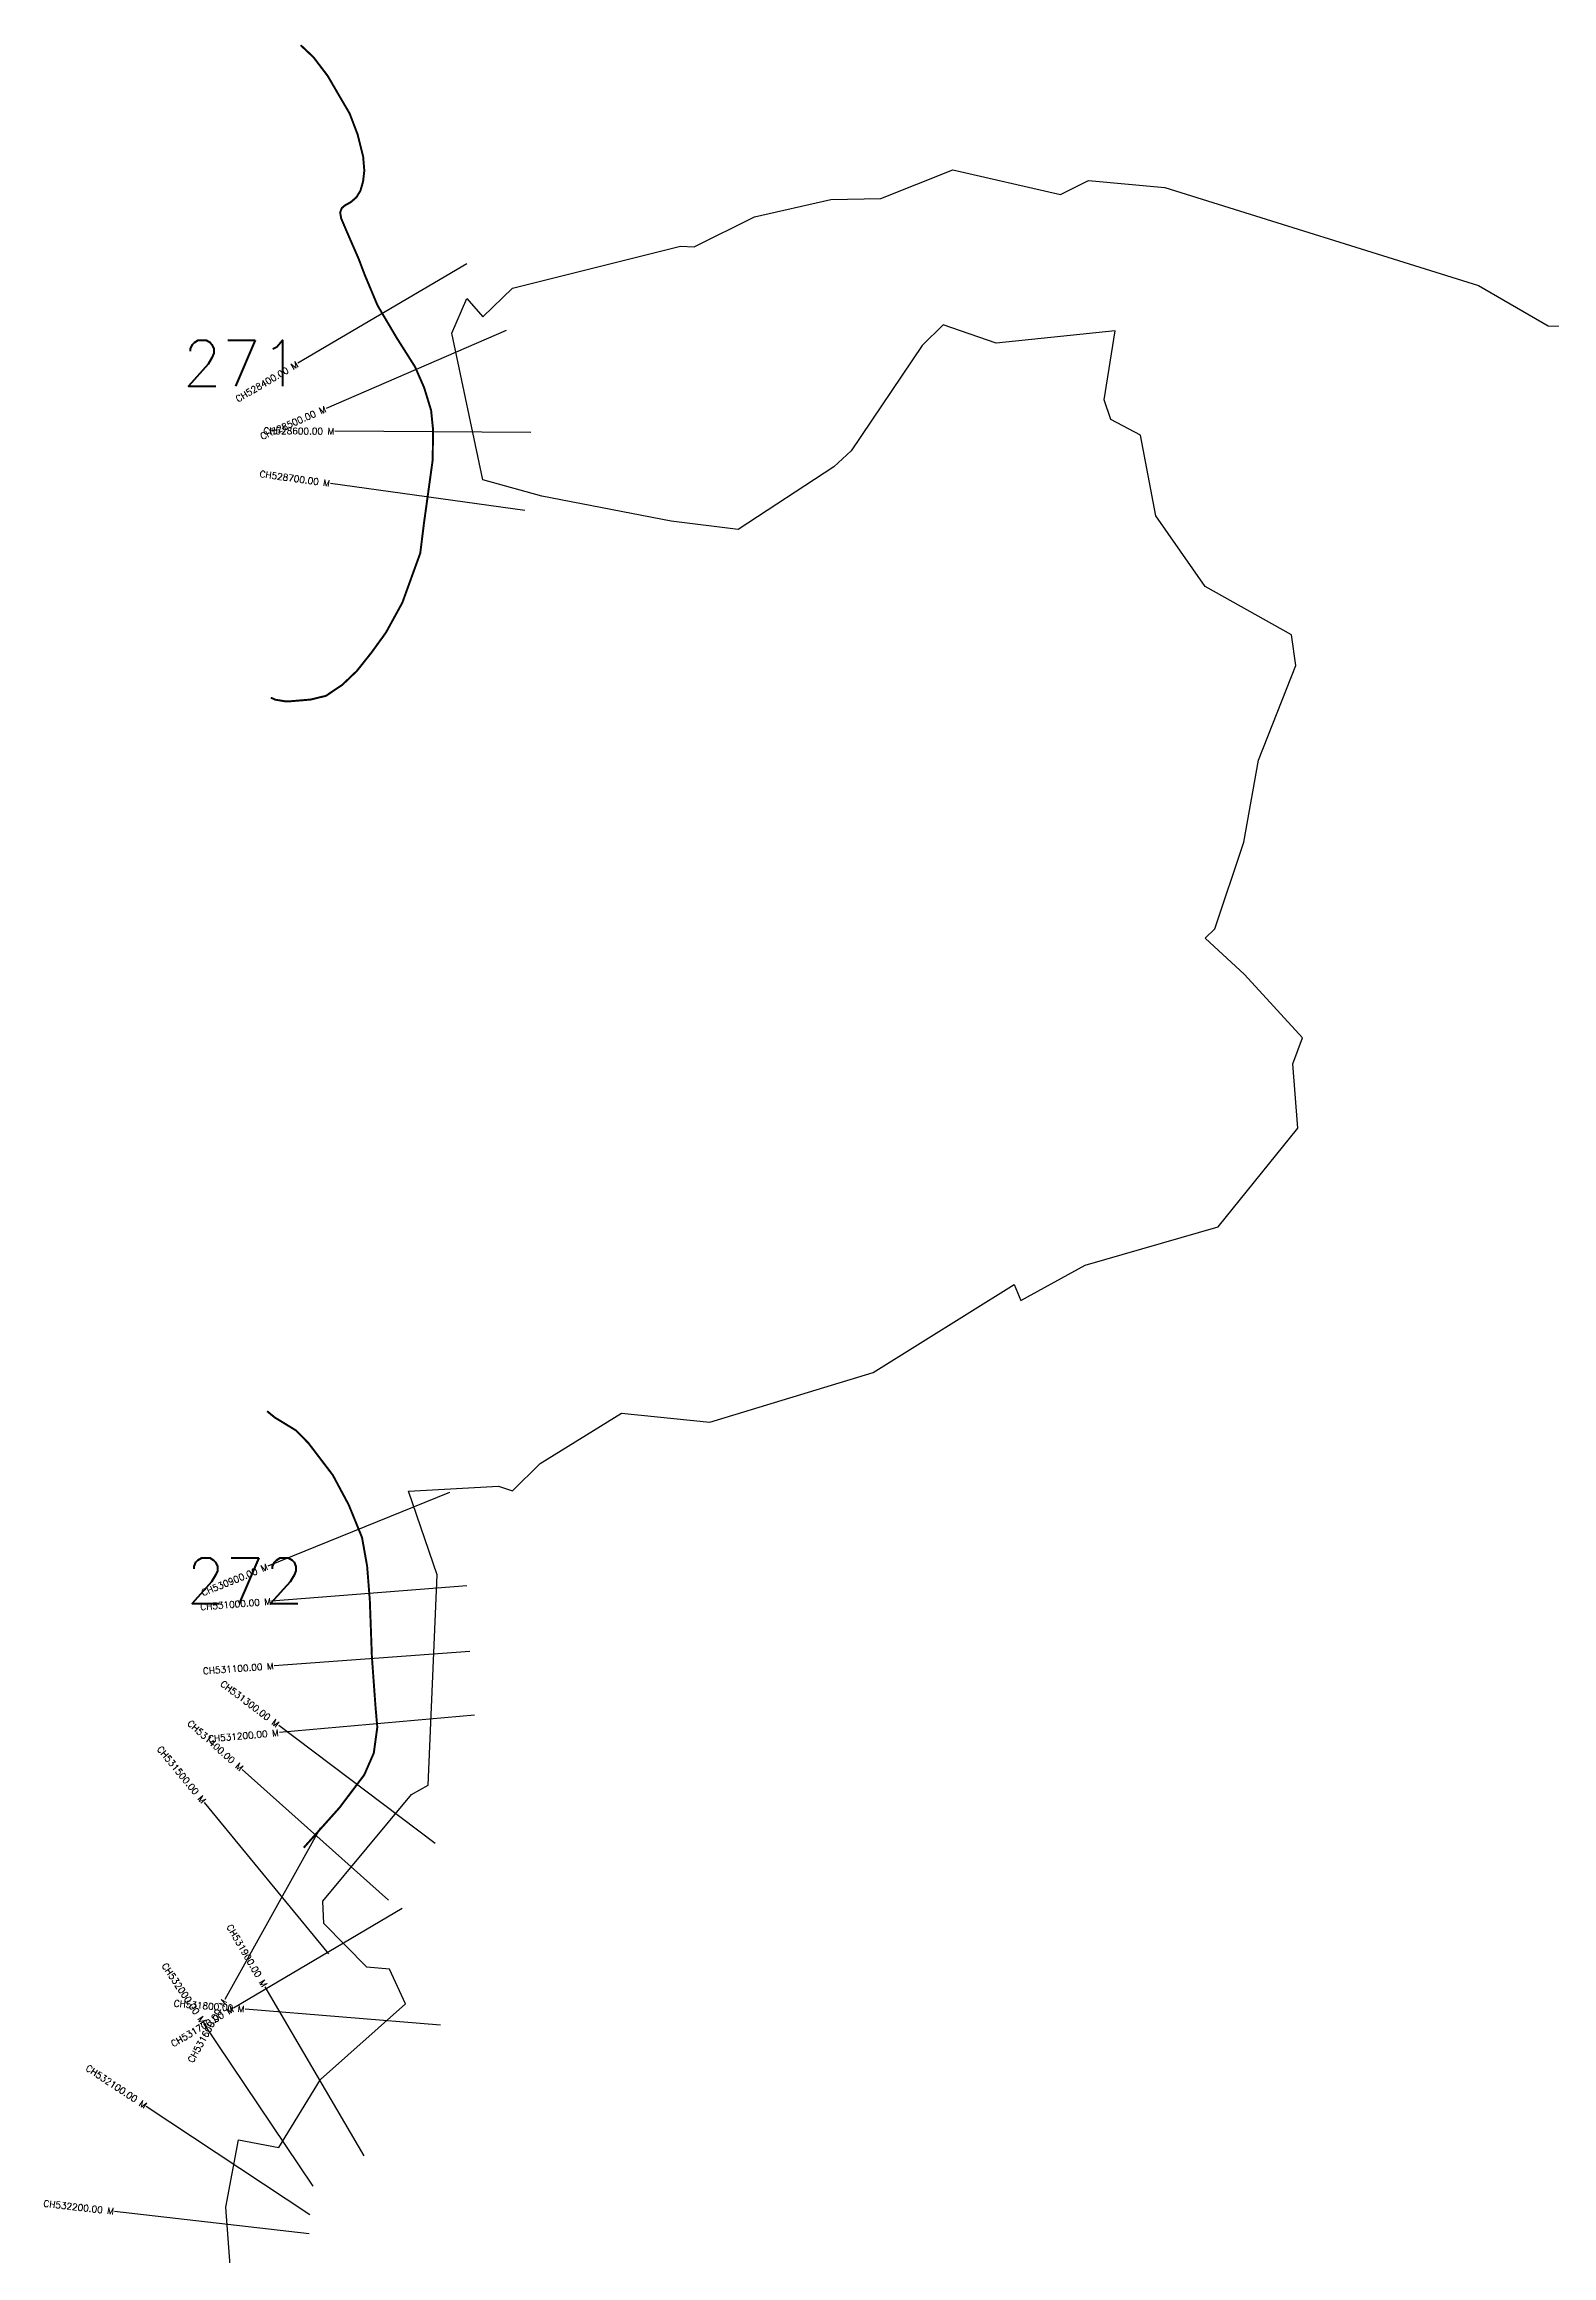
# Model space of a CAD drawing. Header units: metres. Extents: x 316295 to 324161, y 1867334 to 1873739.
# Drawn here: x 317051 to 319358, y 1870355 to 1873739 of the extents above; entities that cross this region are included whole.
import ezdxf
from ezdxf.enums import TextEntityAlignment as Align

# ---------------------------------------------------------------- set-up
doc = ezdxf.new("R2010")
doc.units = ezdxf.units.M
for name, color, linetype in [('CS', 134, 'Continuous'), ('CSMark', 6, 'Continuous'), ('NATURALLY PROTECTED', 3, 'Continuous'), ('village', 3, 'Continuous')]:
    doc.layers.add(name, color=color, linetype=linetype)
doc.styles.get("Standard").update_dxf_attribs({"font": 'simplex.shx'})

msp = doc.modelspace()

# ---------------------------------------------------------------- linework, layer by layer
at = {"layer": 'CS'}
for p, q in [((317697.7, 1873403.3), (317439.3, 1873250.9)), ((317757.9, 1873301.3), (317482.7, 1873181.8)), ((317795.9, 1873144.9), (317495.9, 1873146.9)), ((317786.4, 1873025.9), (317489.2, 1873066.9)), ((317671.2, 1871522.9), (317393.4, 1871409.7)), ((317698, 1871380.1), (317399, 1871356.2)), ((317702.3, 1871279.1), (317403.1, 1871257.3)), ((317709.7, 1871181.8), (317410.9, 1871155.2)), ((317649.4, 1870985.4), (317409.9, 1871166)), ((317577.7, 1870898.8), (317354, 1871098.7)), ((317486.7, 1870816.5), (317296.1, 1871048.2)), ((317473.1, 1871009.2), (317327.5, 1870746.9)), ((317599, 1870885.9), (317340.6, 1870733.6)), ((317540.6, 1870507.3), (317389.1, 1870766.2)), ((317657.3, 1870707.3), (317358.4, 1870732)), ((317462.7, 1870461.2), (317295.4, 1870710.2)), ((317457.3, 1870417), (317207.3, 1870582.9)), ((317456.7, 1870388.3), (317158.7, 1870422.4))]:
    msp.add_line(p, q, dxfattribs=at)
at = {"layer": 'NATURALLY PROTECTED', "const_width": 3, "flags": 128}
for points in [[(317443.6, 1873737.8), (317463.1, 1873719.4), (317484.8, 1873690.9), (317502.5, 1873660.5), (317518.4, 1873633.3), (317530.7, 1873601.1), (317539.1, 1873567.3), (317540.9, 1873545.7), (317539, 1873529.2), (317535, 1873515.1), (317528.9, 1873505.1), (317520.2, 1873497.6), (317511.6, 1873492.8), (317506.6, 1873488.7), (317503.9, 1873481.9), (317505.5, 1873472.7), (317513.8, 1873453.2), (317532.3, 1873410.7), (317541.5, 1873386.4), (317561.1, 1873339.6), (317590, 1873290.6), (317618.6, 1873245.4), (317632.5, 1873213.6), (317643.1, 1873179), (317646, 1873150.5), (317645.6, 1873103.4), (317632.1, 1873005.6), (317626.5, 1872960.3), (317599.1, 1872884.6), (317574, 1872838.8), (317551.7, 1872808), (317529.4, 1872780), (317507.3, 1872758.9), (317482.2, 1872742), (317458.7, 1872736.3), (317429.2, 1872733.8), (317419.5, 1872733.7), (317404.6, 1872736.1), (317397.9, 1872739.2)], [(317392.1, 1871647.2), (317403.9, 1871637.5), (317436.3, 1871617.7), (317455.4, 1871598.3), (317492.7, 1871549.3), (317517.1, 1871503.7), (317537.4, 1871453.8), (317545.2, 1871410), (317549.3, 1871358.1), (317552.5, 1871271.3), (317558.2, 1871192.5), (317560.8, 1871163.6), (317555.4, 1871123.9), (317540.8, 1871090.5), (317503, 1871040.4), (317448.2, 1870979.1)]]:
    msp.add_lwpolyline(points, dxfattribs=at)
at = {"layer": 'village', "color": 6}
msp.add_polyline3d([(317338.4, 1870305.2, 0), (317328.8, 1870428.9, 0), (317348.2, 1870531.9, 0), (317410.1, 1870520, 0), (317473.6, 1870624.1, 0), (317604.1, 1870740.1, 0), (317579.4, 1870793, 0), (317544.8, 1870796.1, 0), (317478.8, 1870863.3, 0), (317477.4, 1870897.2, 0), (317613.1, 1871060.6, 0), (317638.7, 1871074.9, 0), (317652.3, 1871396.8, 0), (317608.4, 1871524.5, 0), (317746.3, 1871532.3, 0), (317767.5, 1871525.5, 0), (317810.2, 1871567.3, 0), (317934.5, 1871644.1, 0), (318069.6, 1871630.4, 0), (318319.6, 1871706.6, 0), (318535.6, 1871840.8, 0), (318545.4, 1871816.7, 0), (318644.1, 1871870.4, 0), (318847.5, 1871929.4, 0), (318969.7, 1872080.1, 0), (318962, 1872178.6, 0), (318976.7, 1872218.6, 0), (318887.8, 1872315.6, 0), (318827.5, 1872371.1, 0), (318842.2, 1872385.6, 0), (318886.7, 1872517.8, 0), (318909.2, 1872643.6, 0), (318966.5, 1872788.2, 0), (318959.6, 1872835.5, 0), (318827.8, 1872909.1, 0), (318752.4, 1873017.4, 0), (318728.6, 1873140.8, 0), (318683.2, 1873165.1, 0), (318673.3, 1873195, 0), (318689.8, 1873300.4, 0), (318507.8, 1873282, 0), (318426.5, 1873309.6, 0), (318394.6, 1873278, 0), (318285.9, 1873117.1, 0), (318259.3, 1873092.5, 0), (318112.9, 1872996.6, 0), (318010.4, 1873009.5, 0), (317812.6, 1873047.8, 0), (317722.4, 1873072.5, 0), (317674.6, 1873296.9, 0), (317697.8, 1873350.2, 0), (317722.2, 1873322.1, 0), (317767.7, 1873365.8, 0), (318024.8, 1873430.2, 0), (318045.5, 1873429, 0), (318137.9, 1873475.1, 0), (318254.7, 1873501.7, 0), (318331.3, 1873503.1, 0), (318441.6, 1873546.8, 0), (318606.5, 1873509.1, 0), (318649, 1873530.6, 0), (318765.8, 1873520, 0), (319245.7, 1873369.9, 0), (319352.6, 1873308.5, 0), (319436.7, 1873306.1, 0)], dxfattribs=at)

# ---------------------------------------------------------------- texts
at = {"char_height": 70, "attachment_point": 1}
for s, insert in [('271', (317262.8, 1873286.2)), ('272', (317268.3, 1871422.6))]:
    msp.add_mtext_dynamic_manual_height_columns(s, width=95.172, gutter_width=1, heights=[0], dxfattribs=dict(at, insert=insert))
at = {"layer": 'CSMark'}
for s, rotation, p in [('CH528400.00 M', 30.5418, (317438.5, 1873250.3)), ('CH528500.00 M', 23.4814, (317481.8, 1873181.4)), ('CH528600.00 M', 359.6177, (317494.9, 1873146.9)), ('CH528700.00 M', 352.134, (317488.2, 1873067.1)), ('CH530900.00 M', 22.161, (317392.5, 1871409.4)), ('CH531000.00 M', 4.5675, (317398, 1871356.1)), ('CH531100.00 M', 4.1628, (317402.1, 1871257.3)), ('CH531300.00 M', 322.9795, (317409.1, 1871166.6)), ('CH531400.00 M', 318.2153, (317353.3, 1871099.4)), ('CH531500.00 M', 309.4343, (317295.5, 1871049)), ('CH531200.00 M', 5.0815, (317409.9, 1871155.1)), ('CH531900.00 M', 300.3471, (317388.6, 1870767.1)), ('CH532000.00 M', 303.8807, (317294.9, 1870711.1)), ('CH531700.00 M', 30.522, (317339.7, 1870733)), ('CH531800.00 M', 355.2849, (317357.4, 1870732.1)), ('CH531600.00 M', 60.9571, (317327, 1870746)), ('CH532100.00 M', 326.431, (317206.5, 1870583.5)), ('CH532200.00 M', 353.4775, (317157.7, 1870422.5))]:
    msp.add_text(s, height=10, rotation=rotation, dxfattribs=at).set_placement(p, align=Align.MIDDLE_RIGHT)

doc.saveas('drawing.dxf')
